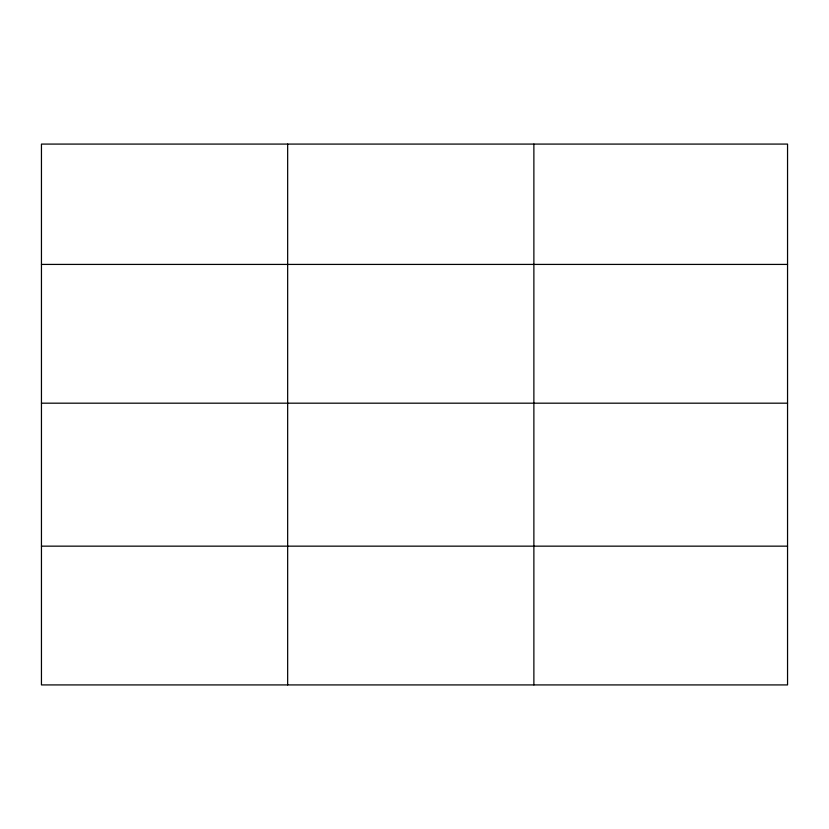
<?xml version="1.0" encoding="UTF-8"?>
<svg xmlns="http://www.w3.org/2000/svg" width="829" height="829" viewBox="0 0 829 829"><rect width="100%" height="100%" fill="white"/><g stroke="black" fill="none" stroke-linecap="round" stroke-linejoin="round"><path stroke-width="1.24" d="M787.55 403.184L787.55 144.08L41.45 144.08L41.45 684.92L787.55 684.92L787.55 403.184L41.45 403.184M41.45 264.42L787.55 264.42M41.45 546.156L787.55 546.156M533.876 144.08L533.876 684.92M287.663 144.08L287.663 684.92"/></g></svg>
